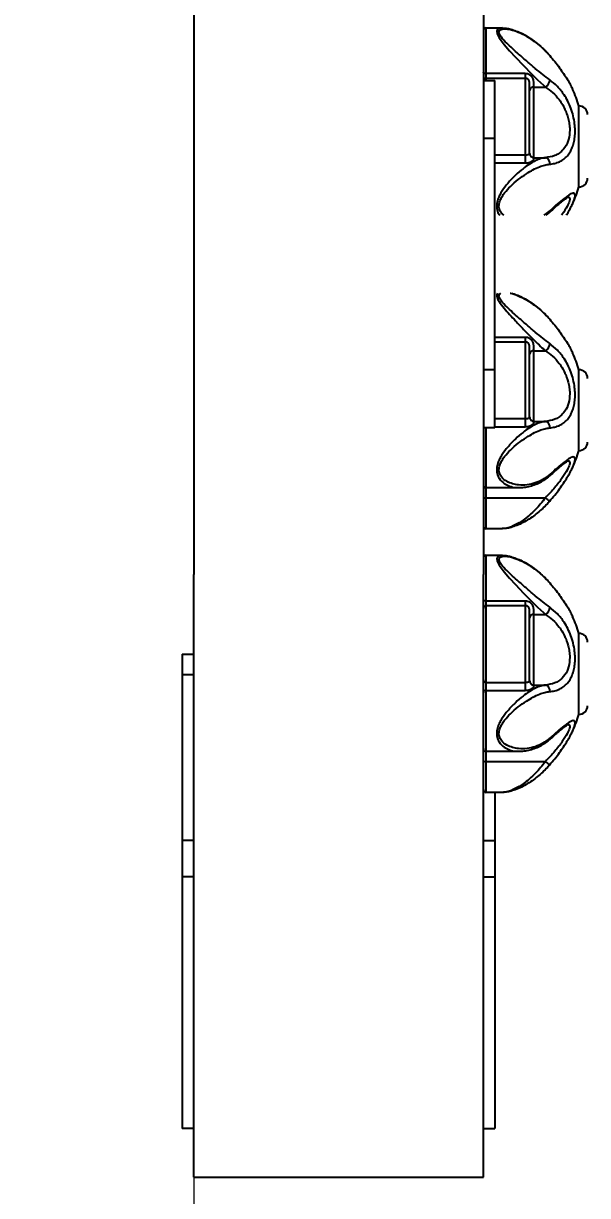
# Model space of a CAD drawing. Header units: millimetres. Extents: x -3041 to 2447, y -2670 to 2376.
# Drawn here: x -811.4 to -616.5, y -518 to -112.8 of the extents above; entities that cross this region are included whole.
import ezdxf

# ---------------------------------------------------------------- set-up
doc = ezdxf.new("R2010")
doc.units = ezdxf.units.MM
for name, color, linetype in [('DIKOM_ОБЪЕКТ', 7, 'Continuous'), ('DIKOM_РАЗМЕР_ЗОНА', 7, 'Continuous'), ('DIKOM_РАЗМЕР_ОБЪЕКТА', 7, 'Continuous')]:
    doc.layers.add(name, color=color, linetype=linetype)
doc.styles.add('style1', font='arial.ttf', dxfattribs={"width": 0.8})
doc.dimstyles.new('1-50', dxfattribs={"dimtxt": 300, "dimasz": 200, "dimexe": 100, "dimexo": 0, "dimgap": 100, "dimtad": 1, "dimdec": 0, "dimtxsty": 'style1', "dimcen": 0, "dimclrd": 7, "dimclre": 7, "dimadec": 1, "dimazin": 2, "dimtfac": 1, "dimtdec": 0, "dimtmove": 0, "dimatfit": 3, "dimfxl": 0, "dimlwd": 25, "dimlwe": 18, "dimarcsym": 0})

# ---------------------------------------------------------------- blocks, each defined once
blk = doc.blocks.new('*D2')
at = {"layer": 'Defpoints', "color": 0, "transparency": 16777216}
for p in [(-752.5, 875.66), (-1028.27, -524.34), (-752.5, -524.34)]:
    blk.add_point(p, dxfattribs=at)
at = {"layer": 'DIKOM_РАЗМЕР_ОБЪЕКТА', "color": 7, "lineweight": 18, "transparency": 16777216}
for p, q in [((-752.5, 875.66), (-1128.27, 875.66)), ((-752.5, -524.34), (-1128.27, -524.34))]:
    blk.add_line(p, q, dxfattribs=at)
at = {"layer": 'DIKOM_РАЗМЕР_ОБЪЕКТА', "color": 7, "lineweight": 25, "transparency": 16777216}
blk.add_line((-1028.27, 675.66), (-1028.27, -324.34), dxfattribs=at)
at = {"layer": 'DIKOM_РАЗМЕР_ОБЪЕКТА', "color": 7, "transparency": 16777216}
for points in [[(-1061.6, 675.66), (-994.93, 675.66), (-1028.27, 875.66)], [(-1061.6, -324.34), (-994.93, -324.34), (-1028.27, -524.34)]]:
    blk.add_solid(points, dxfattribs=at)
at = {"layer": 'DIKOM_РАЗМЕР_ОБЪЕКТА', "color": 0, "transparency": 16777216, "insert": (-1281.44, 175.66), "char_height": 300, "attachment_point": 5, "rotation": 90, "style": 'style1'}
blk.add_mtext('1400', dxfattribs=at)
blk = doc.blocks.new('*D3')
at = {"layer": 'Defpoints', "color": 0, "transparency": 16777216}
for p in [(-752.5, 77), (947.5, 41.41), (947.5, -1132.49)]:
    blk.add_point(p, dxfattribs=at)
at = {"layer": 'DIKOM_РАЗМЕР_ОБЪЕКТА', "color": 7, "lineweight": 18, "transparency": 16777216}
for p, q in [((-752.5, 77), (-752.5, -1232.49)), ((947.5, 41.41), (947.5, -1232.49))]:
    blk.add_line(p, q, dxfattribs=at)
at = {"layer": 'DIKOM_РАЗМЕР_ОБЪЕКТА', "color": 7, "lineweight": 25, "transparency": 16777216}
blk.add_line((-552.5, -1132.49), (747.5, -1132.49), dxfattribs=at)
at = {"layer": 'DIKOM_РАЗМЕР_ОБЪЕКТА', "color": 7, "transparency": 16777216}
for points in [[(-552.5, -1099.15), (-552.5, -1165.82), (-752.5, -1132.49)], [(747.5, -1099.15), (747.5, -1165.82), (947.5, -1132.49)]]:
    blk.add_solid(points, dxfattribs=at)
at = {"layer": 'DIKOM_РАЗМЕР_ОБЪЕКТА', "color": 0, "transparency": 16777216, "insert": (97.5, -879.31), "char_height": 300, "attachment_point": 5, "style": 'style1'}
blk.add_mtext('1700', dxfattribs=at)
blk = doc.blocks.new('*D0')
at = {"layer": 'Defpoints', "color": 0, "transparency": 16777216}
for p in [(-287.9, 2375.66), (-2590.77, -2024.34), (-287.9, -2024.34)]:
    blk.add_point(p, dxfattribs=at)
at = {"layer": 'DIKOM_РАЗМЕР_ЗОНА', "color": 7, "lineweight": 18, "transparency": 16777216}
for p, q in [((-287.9, 2375.66), (-2690.77, 2375.66)), ((-287.9, -2024.34), (-2690.77, -2024.34))]:
    blk.add_line(p, q, dxfattribs=at)
at = {"layer": 'DIKOM_РАЗМЕР_ЗОНА', "color": 7, "lineweight": 25, "transparency": 16777216}
blk.add_line((-2590.77, 2175.66), (-2590.77, -1824.34), dxfattribs=at)
at = {"layer": 'DIKOM_РАЗМЕР_ЗОНА', "color": 7, "transparency": 16777216}
for points in [[(-2624.1, 2175.66), (-2557.43, 2175.66), (-2590.77, 2375.66)], [(-2624.1, -1824.34), (-2557.43, -1824.34), (-2590.77, -2024.34)]]:
    blk.add_solid(points, dxfattribs=at)
at = {"layer": 'DIKOM_РАЗМЕР_ЗОНА', "color": 0, "transparency": 16777216, "insert": (-2843.94, 175.66), "char_height": 300, "attachment_point": 5, "rotation": 90, "style": 'style1'}
blk.add_mtext('4400', dxfattribs=at)
blk = doc.blocks.new('*D1')
at = {"layer": 'Defpoints', "color": 0, "transparency": 16777216}
for p in [(-2252.5, 10.19), (2447.5, 10.19), (2447.5, -2570.49)]:
    blk.add_point(p, dxfattribs=at)
at = {"layer": 'DIKOM_РАЗМЕР_ЗОНА', "color": 7, "lineweight": 18, "transparency": 16777216}
for p, q in [((-2252.5, 10.19), (-2252.5, -2670.49)), ((2447.5, 10.19), (2447.5, -2670.49))]:
    blk.add_line(p, q, dxfattribs=at)
at = {"layer": 'DIKOM_РАЗМЕР_ЗОНА', "color": 7, "lineweight": 25, "transparency": 16777216}
blk.add_line((-2052.5, -2570.49), (2247.5, -2570.49), dxfattribs=at)
at = {"layer": 'DIKOM_РАЗМЕР_ЗОНА', "color": 7, "transparency": 16777216}
for points in [[(-2052.5, -2537.15), (-2052.5, -2603.82), (-2252.5, -2570.49)], [(2247.5, -2537.15), (2247.5, -2603.82), (2447.5, -2570.49)]]:
    blk.add_solid(points, dxfattribs=at)
at = {"layer": 'DIKOM_РАЗМЕР_ЗОНА', "color": 0, "transparency": 16777216, "insert": (97.5, -2317.31), "char_height": 300, "attachment_point": 5, "style": 'style1'}
blk.add_mtext('4700', dxfattribs=at)

msp = doc.modelspace()

# ---------------------------------------------------------------- linework, layer by layer
at = {"layer": 'DIKOM_ОБЪЕКТ'}
for p, q in [((-752.5, 172), (-752.5, -303.33)), ((-652.5, 172), (-652.5, -303.33)), ((-651.5, -114.38), (-645.98, -114.38)), ((-651.5, -130.18), (-651.5, -114.38)), ((-652.5, -132.6), (-648.5, -132.6)), ((-638, -130.18), (-651.5, -130.18)), ((-651.5, -131.75), (-651.5, -130.18)), ((-651.5, -131.75), (-638, -131.75)), ((-651.5, -132.6), (-651.5, -131.75)), ((-648.5, -152.6), (-648.5, -132.6)), ((-638, -130.18), (-638, -131.75)), ((-638, -131.75), (-638, -158.4)), ((-636.5, -157.77), (-636.5, -133.25)), ((-635, -134.82), (-631.07, -134.82)), ((-635, -159.24), (-635, -134.82)), ((-619.5, -169.36), (-619.5, -141.36)), ((-648.5, -152.6), (-652.5, -152.6)), ((-648.5, -232.6), (-648.5, -152.6)), ((-638, -158.4), (-648.5, -158.4)), ((-648.5, -161.07), (-638, -161.07)), ((-638, -158.4), (-638, -161.07)), ((-635, -159.24), (-631.07, -159.24)), ((-629.57, -177.61), (-631.62, -179.1)), ((-629.75, -178.18), (-630.91, -179.1)), ((-638, -221.34), (-648.5, -221.34)), ((-638, -221.34), (-638, -222.91)), ((-648.5, -222.91), (-638, -222.91)), ((-638, -222.91), (-638, -249.56)), ((-636.5, -248.92), (-636.5, -224.41)), ((-635, -225.97), (-631.07, -225.97)), ((-635, -250.39), (-635, -225.97)), ((-648.5, -232.6), (-652.5, -232.6)), ((-648.5, -252.6), (-648.5, -232.6)), ((-619.5, -260.52), (-619.5, -232.52)), ((-638, -249.56), (-648.5, -249.56)), ((-638, -249.56), (-638, -252.22)), ((-635, -250.39), (-631.07, -250.39)), ((-648.5, -252.6), (-652.5, -252.6)), ((-651.5, -273.36), (-651.5, -252.6)), ((-648.5, -252.22), (-638, -252.22)), ((-640.07, -273.36), (-651.5, -273.36)), ((-651.5, -276.8), (-651.5, -273.36)), ((-651.5, -276.8), (-631.07, -276.8)), ((-651.5, -287.49), (-651.5, -276.8)), ((-629.58, -277.97), (-629.86, -278.29)), ((-629.57, -277.96), (-629.57, -277.98)), ((-645.98, -287.49), (-651.5, -287.49)), ((-651.5, -296.69), (-645.98, -296.69)), ((-651.5, -312.49), (-651.5, -296.69)), ((-752.5, -511.66), (-752.5, -303.33)), ((-652.5, -511.66), (-652.5, -303.33)), ((-638, -312.49), (-651.5, -312.49)), ((-651.5, -314.06), (-651.5, -312.49)), ((-651.5, -314.06), (-638, -314.06)), ((-651.5, -340.71), (-651.5, -314.06)), ((-638, -312.49), (-638, -314.06)), ((-638, -314.06), (-638, -340.71)), ((-636.5, -340.07), (-636.5, -315.56)), ((-635, -317.13), (-631.07, -317.13)), ((-635, -341.54), (-635, -317.13)), ((-619.5, -351.67), (-619.5, -323.67)), ((-756.5, -330.91), (-752.5, -330.91)), ((-756.5, -330.91), (-756.5, -337.97)), ((-752.5, -337.97), (-756.5, -337.97)), ((-756.5, -337.97), (-756.5, -395.32)), ((-638, -340.71), (-651.5, -340.71)), ((-651.5, -343.37), (-651.5, -340.71)), ((-651.5, -343.37), (-638, -343.37)), ((-651.5, -364.51), (-651.5, -343.37)), ((-638, -340.71), (-638, -343.37)), ((-635, -341.54), (-631.07, -341.54)), ((-640.07, -364.51), (-651.5, -364.51)), ((-651.5, -367.95), (-651.5, -364.51)), ((-651.5, -367.95), (-631.07, -367.95)), ((-651.5, -378.65), (-651.5, -367.95)), ((-629.58, -369.12), (-629.86, -369.44)), ((-629.57, -369.11), (-629.57, -369.13)), ((-645.98, -378.65), (-651.5, -378.65)), ((-648.5, -378.65), (-648.5, -395.32)), ((-752.5, -395.32), (-756.5, -395.32)), ((-756.5, -395.32), (-756.5, -407.82)), ((-652.5, -395.32), (-648.5, -395.32)), ((-648.5, -395.32), (-648.5, -407.82)), ((-752.5, -407.82), (-756.5, -407.82)), ((-756.5, -407.82), (-756.5, -494.86)), ((-652.5, -407.82), (-648.5, -407.82)), ((-648.5, -407.82), (-648.5, -494.86)), ((-752.5, -494.86), (-756.5, -494.86)), ((-652.5, -494.86), (-648.5, -494.86)), ((-752.5, -511.66), (-652.5, -511.66))]:
    msp.add_line(p, q, dxfattribs=at)
for points in [[(-645.98, -114.39), (-645.99, -114.38), (-646.84, -114.48), (-647.49, -114.79), (-647.86, -115.44), (-647.75, -116.41), (-647.06, -117.79), (-645.29, -120.14), (-643.41, -122.3), (-641.38, -124.5), (-638.6, -127.43), (-635.83, -130.27), (-633.75, -132.34), (-631.77, -134.2), (-631.07, -134.82), (-631.07, -134.82)], [(-651.5, -130.18), (-651.7, -130.18), (-651.88, -130.16), (-652.06, -130.12), (-652.21, -130.07), (-652.33, -130.02), (-652.42, -129.95), (-652.48, -129.88), (-652.5, -129.81)], [(-645.98, -296.69), (-645.99, -296.69), (-646.84, -296.79), (-647.49, -297.09), (-647.86, -297.75), (-647.75, -298.72), (-647.06, -300.09), (-645.29, -302.45), (-643.41, -304.61), (-641.38, -306.8), (-638.6, -309.74), (-635.83, -312.58), (-633.75, -314.64), (-631.77, -316.5), (-631.07, -317.13), (-631.07, -317.13)], [(-651.5, -312.49), (-651.7, -312.48), (-651.88, -312.46), (-652.06, -312.43), (-652.21, -312.38), (-652.33, -312.32), (-652.42, -312.26), (-652.48, -312.19), (-652.5, -312.11)]]:
    msp.add_lwpolyline(points, dxfattribs=at)
for centre, radius, start, end in [((-651.5, -115.38), 1, 90, 180), ((-651.5, -132.75), 1, 90, 171.0973), ((-638, -133.25), 1.5, 0, 90), ((-632.52, -132.25), 2.95, 299.4916, 358.8424), ((-635.15, -136.18), 1.36, 83.7472, 171.9574), ((-665.74, -155.36), 48.32, 16.8432, 24.1723), ((-619.5, -144.36), 3, 0, 90), ((-635, -157.74), 1.5, 180.0622, 270.0746), ((-631.52, -161.16), 1.98, 350.5658, 76.7526), ((-665.74, -155.36), 48.32, 335.8167, 343.1568), ((-619.5, -166.36), 3, 270, 0), ((-630.22, -177.73), 0.656, 316.1056, 10.7503), ((-638, -224.41), 1.5, 0, 90), ((-635.15, -227.33), 1.36, 83.7544, 171.9558), ((-632.52, -223.4), 2.95, 299.4871, 358.8444), ((-665.74, -246.52), 48.32, 16.8432, 24.1723), ((-619.5, -235.52), 3, 0, 90), ((-635, -248.89), 1.5, 180.0648, 270.0674), ((-631.52, -252.31), 1.98, 350.567, 76.7542), ((-651.76, -253.06), 0.743, 141.2652, 179.5686), ((-619.5, -257.52), 3, 270, 0), ((-665.74, -246.52), 48.32, 335.8167, 343.1568), ((-630.22, -268.88), 0.656, 316.1108, 10.745), ((-651.5, -272.36), 1, 180, 270), ((-651.75, -273.16), 3.64, 258.1, 273.9074), ((-625.38, -271.11), 8.05, 224.9886, 238.6231), ((-651.5, -286.49), 1, 180, 270), ((-651.5, -297.69), 1, 90, 180), ((-651.5, -315.06), 1, 90, 180), ((-638, -315.56), 1.5, 0, 90), ((-632.52, -314.56), 2.95, 299.4916, 358.8424), ((-635.15, -318.48), 1.36, 83.7472, 171.9574), ((-665.74, -337.67), 48.32, 16.8432, 24.1723), ((-619.5, -326.67), 3, 0, 90), ((-651.53, -339.74), 0.97, 181.9187, 271.7965), ((-635, -340.04), 1.5, 180.0622, 270.0746), ((-651.57, -344.3), 0.93, 85.4102, 174.5388), ((-631.52, -343.47), 1.98, 350.5658, 76.7526), ((-665.74, -337.67), 48.32, 335.8167, 343.1568), ((-619.5, -348.67), 3, 270, 0), ((-630.22, -360.03), 0.655, 316.092, 10.7638), ((-651.5, -363.51), 1, 180, 270), ((-651.75, -364.32), 3.64, 258.0891, 273.9319), ((-625.38, -362.26), 8.04, 224.985, 238.6266), ((-651.5, -377.65), 1, 180, 270)]:
    msp.add_arc(centre, radius, start, end, dxfattribs=at)
for points, knots in [([(-629.57, -132.31), (-630.35, -131.73), (-631.94, -130.55), (-634.59, -128.36), (-637.41, -125.97), (-640.07, -123.66), (-642.44, -121.54), (-644.51, -119.6), (-646.16, -117.86), (-647.05, -116.47), (-647.18, -115.56), (-646.77, -115.02), (-646.05, -114.75), (-644.88, -114.65), (-643.01, -114.91), (-640.44, -115.74), (-637.81, -117.05), (-635.33, -118.64), (-633.21, -120.3), (-631.27, -122.07), (-630.14, -123.3), (-629.57, -123.92)], [0, 0, 0, 0, 0.064239, 0.13084, 0.201631, 0.274497, 0.327183, 0.381032, 0.439863, 0.476982, 0.508659, 0.540204, 0.568265, 0.597415, 0.653879, 0.722042, 0.792381, 0.84876, 0.906207, 0.952674, 1, 1, 1, 1]), ([(-645.97, -114.4), (-645.65, -114.41), (-644.81, -114.42), (-643.35, -114.71), (-641.55, -115.25), (-639.58, -116.08), (-637.5, -117.19), (-635.41, -118.56), (-633.37, -120.14), (-631.53, -121.81), (-630.27, -123.08), (-629.68, -123.79), (-629.57, -123.92)], [0, 0, 0, 0, 0.061411, 0.157119, 0.264511, 0.382219, 0.504295, 0.630629, 0.754842, 0.87501, 0.977268, 1, 1, 1, 1]), ([(-629.57, -123.92), (-628.98, -124.61), (-627.79, -126), (-626.18, -128.11), (-624.72, -130.19), (-623.5, -132.1), (-622.52, -133.82), (-621.92, -134.97), (-621.71, -135.5), (-621.67, -135.58)], [0, 0, 0, 0, 0.173012, 0.348399, 0.512987, 0.680684, 0.82532, 0.973064, 1, 1, 1, 1]), ([(-635, -134.82), (-635, -134.53), (-635, -133.77), (-635.06, -132.52), (-635.61, -131.36), (-636.32, -130.66), (-637.14, -130.25), (-637.73, -130.2), (-638, -130.18)], [0, 0, 0, 0, 0.180588, 0.468928, 0.634812, 0.76035, 0.89196, 1, 1, 1, 1]), ([(-629.57, -161.48), (-628.98, -161.41), (-627.78, -161.26), (-626.17, -160.68), (-624.71, -159.81), (-623.5, -158.68), (-622.51, -157.3), (-621.75, -155.75), (-621.2, -153.99), (-620.86, -152.02), (-620.76, -149.83), (-620.92, -147.38), (-621.4, -144.78), (-622.21, -142.15), (-623.29, -139.7), (-624.81, -137.09), (-626.87, -134.48), (-628.67, -133.03), (-629.57, -132.31)], [0, 0, 0, 0, 0.06271, 0.125387, 0.185202, 0.244979, 0.297606, 0.350205, 0.400564, 0.450905, 0.505208, 0.559513, 0.622101, 0.684743, 0.746869, 0.809049, 0.904432, 1, 1, 1, 1]), ([(-631.07, -134.82), (-630.21, -135.42), (-628.5, -136.61), (-626.52, -138.79), (-625.05, -140.99), (-623.81, -143.44), (-623.11, -145.71), (-622.74, -147.88), (-622.62, -149.48), (-622.75, -151.9), (-623.5, -154.58), (-624.91, -156.62), (-626.42, -157.84), (-628.29, -158.84), (-629.95, -159.08), (-631.07, -159.24)], [0, 0, 0, 0, 0.097865, 0.195515, 0.257696, 0.319805, 0.41862, 0.442432, 0.495241, 0.548049, 0.64621, 0.750369, 0.81079, 0.87126, 1, 1, 1, 1]), ([(-636.5, -157.74), (-636.5, -157.79), (-636.49, -157.88), (-636.57, -158.02), (-636.84, -158.18), (-637.18, -158.3), (-637.47, -158.36), (-637.74, -158.4), (-637.88, -158.4), (-638, -158.4)], [0, 0, 0, 0, 0.346315, 0.62891, 0.774562, 0.860218, 0.932933, 0.945105, 1, 1, 1, 1]), ([(-631.07, -159.24), (-631.6, -159.32), (-632.68, -159.5), (-634.52, -160.26), (-636.57, -161.41), (-638.92, -163.1), (-641.47, -165.3), (-643.95, -167.89), (-645.75, -170.25), (-646.87, -172.17), (-647.56, -173.79), (-647.96, -175.56), (-647.8, -177.33), (-647.38, -178.58), (-646.91, -179.03), (-646.84, -179.1)], [0, 0, 0, 0, 0.080636, 0.163134, 0.259691, 0.358553, 0.475506, 0.59658, 0.695579, 0.746659, 0.799227, 0.858399, 0.918293, 0.987051, 1, 1, 1, 1]), ([(-645.43, -179.1), (-645.72, -178.89), (-646.42, -178.38), (-647.04, -177.11), (-647.18, -175.54), (-646.77, -174.02), (-646.05, -172.63), (-644.88, -170.97), (-643.01, -168.95), (-640.44, -166.73), (-637.81, -164.84), (-635.33, -163.37), (-633.21, -162.38), (-631.27, -161.72), (-630.14, -161.56), (-629.57, -161.48)], [0, 0, 0, 0, 0.044615, 0.107927, 0.161959, 0.215759, 0.263624, 0.313342, 0.409647, 0.52591, 0.645879, 0.742041, 0.840025, 0.91928, 1, 1, 1, 1]), ([(-638, -161.07), (-637.72, -161.05), (-637.17, -161.03), (-636.42, -160.82), (-635.75, -160.5), (-635.17, -160.01), (-634.98, -159.46), (-634.99, -159.31), (-635, -159.24)], [0, 0, 0, 0, 0.112918, 0.223041, 0.332853, 0.486508, 0.731941, 1, 1, 1, 1]), ([(-623.05, -172.83), (-623.04, -172.83), (-623.01, -172.83), (-623.21, -172.9), (-623.61, -173.13), (-624.26, -173.56), (-625.12, -174.22), (-626.22, -175.11), (-627.54, -176.24), (-628.73, -177.29), (-629.52, -177.98), (-629.76, -178.2)], [0, 0, 0, 0, 0.023939, 0.10874, 0.209435, 0.323453, 0.455008, 0.599464, 0.756446, 0.925628, 1, 1, 1, 1]), ([(-620.9, -173), (-620.85, -172.72), (-620.75, -172.13), (-620.92, -171.62), (-621.4, -171.44), (-622.2, -171.71), (-623.28, -172.35), (-624.79, -173.48), (-626.85, -175.2), (-628.65, -176.8), (-629.57, -177.61)], [0, 0, 0, 0, 0.091223, 0.19244, 0.30498, 0.422036, 0.534416, 0.649927, 0.821574, 1, 1, 1, 1]), ([(-623.27, -172.94), (-623.15, -172.91), (-622.94, -172.85), (-622.76, -173.04), (-622.61, -173.37), (-622.75, -174.3), (-623.51, -176.05), (-624.61, -177.9), (-625.4, -178.98), (-625.49, -179.1)], [0, 0, 0, 0, 0.075429, 0.139298, 0.278336, 0.422626, 0.685911, 0.965299, 1, 1, 1, 1]), ([(-623.82, -179.1), (-623.71, -178.92), (-623.22, -178.16), (-622.52, -176.9), (-621.75, -175.39), (-621.22, -174.11), (-620.94, -173.31), (-620.9, -173.02), (-620.9, -173)], [0, 0, 0, 0, 0.072054, 0.302538, 0.537975, 0.758074, 0.983871, 1, 1, 1, 1]), ([(-647.58, -206.1), (-647.69, -206.25), (-647.97, -206.6), (-647.81, -207.58), (-647, -209.17), (-645.42, -211.19), (-643.43, -213.45), (-641.16, -215.9), (-638.6, -218.6), (-636.02, -221.25), (-633.74, -223.52), (-632.16, -225.02), (-631.3, -225.77), (-631.07, -225.97)], [0, 0, 0, 0, 0.047981, 0.111948, 0.185383, 0.297615, 0.396022, 0.494599, 0.62606, 0.757511, 0.859706, 0.961816, 1, 1, 1, 1]), ([(-629.57, -223.46), (-630.35, -222.88), (-631.94, -221.7), (-634.59, -219.52), (-637.41, -217.12), (-640.07, -214.81), (-642.44, -212.69), (-644.51, -210.76), (-646.16, -209.02), (-647.05, -207.62), (-647.17, -206.73), (-646.88, -206.25), (-646.53, -206.13), (-646.44, -206.1)], [0, 0, 0, 0, 0.11655, 0.237384, 0.365819, 0.498017, 0.593605, 0.691301, 0.798037, 0.865385, 0.92286, 0.980088, 1, 1, 1, 1]), ([(-643.18, -206.1), (-643.16, -206.1), (-642.33, -206.2), (-640.42, -206.94), (-637.81, -208.19), (-635.33, -209.8), (-633.21, -211.45), (-631.27, -213.22), (-630.14, -214.45), (-629.57, -215.07)], [0, 0, 0, 0, 0.004471, 0.20053, 0.402837, 0.564998, 0.730229, 0.863883, 1, 1, 1, 1]), ([(-642.67, -206.1), (-642.32, -206.2), (-641.31, -206.49), (-639.58, -207.24), (-637.5, -208.34), (-635.41, -209.71), (-633.37, -211.29), (-631.53, -212.97), (-630.27, -214.24), (-629.68, -214.94), (-629.57, -215.07)], [0, 0, 0, 0, 0.079584, 0.226894, 0.379664, 0.53776, 0.693205, 0.843588, 0.971557, 1, 1, 1, 1]), ([(-629.57, -215.07), (-628.98, -215.76), (-627.79, -217.15), (-626.18, -219.26), (-624.72, -221.34), (-623.5, -223.25), (-622.52, -224.98), (-621.92, -226.13), (-621.71, -226.65), (-621.67, -226.73)], [0, 0, 0, 0, 0.173017, 0.348395, 0.512984, 0.680686, 0.825316, 0.973064, 1, 1, 1, 1]), ([(-635, -225.97), (-635, -225.68), (-635, -224.92), (-635.06, -223.68), (-635.61, -222.51), (-636.32, -221.81), (-637.14, -221.4), (-637.73, -221.36), (-638, -221.34)], [0, 0, 0, 0, 0.180602, 0.468922, 0.634808, 0.760347, 0.891958, 1, 1, 1, 1]), ([(-631.07, -225.97), (-630.21, -226.57), (-628.5, -227.77), (-626.52, -229.94), (-625.05, -232.14), (-623.81, -234.6), (-623.11, -236.87), (-622.74, -239.04), (-622.62, -240.64), (-622.75, -243.05), (-623.5, -245.73), (-624.91, -247.77), (-626.42, -248.99), (-628.29, -249.99), (-629.95, -250.23), (-631.07, -250.39)], [0, 0, 0, 0, 0.097866, 0.195514, 0.257694, 0.319806, 0.418622, 0.442433, 0.495243, 0.548052, 0.646209, 0.750368, 0.810789, 0.871258, 1, 1, 1, 1]), ([(-629.57, -252.64), (-628.98, -252.56), (-627.78, -252.41), (-626.17, -251.83), (-624.71, -250.96), (-623.5, -249.83), (-622.51, -248.45), (-621.75, -246.9), (-621.2, -245.14), (-620.86, -243.17), (-620.76, -240.98), (-620.92, -238.53), (-621.4, -235.93), (-622.21, -233.3), (-623.29, -230.85), (-624.81, -228.24), (-626.87, -225.63), (-628.67, -224.19), (-629.57, -223.46)], [0, 0, 0, 0, 0.062711, 0.125389, 0.185204, 0.244978, 0.297607, 0.350204, 0.400565, 0.450905, 0.505209, 0.559516, 0.622101, 0.684743, 0.746869, 0.809049, 0.904432, 1, 1, 1, 1]), ([(-631.07, -250.39), (-631.6, -250.48), (-632.68, -250.65), (-634.52, -251.41), (-636.57, -252.56), (-638.92, -254.25), (-641.47, -256.45), (-643.95, -259.04), (-645.75, -261.41), (-646.87, -263.33), (-647.56, -264.95), (-647.95, -266.7), (-647.82, -268.51), (-646.99, -270.39), (-645.43, -271.87), (-643.43, -272.85), (-641.65, -273.34), (-640.5, -273.29), (-640.05, -273.27)], [0, 0, 0, 0, 0.060388, 0.122171, 0.194486, 0.268526, 0.356112, 0.446788, 0.520931, 0.559186, 0.598552, 0.64287, 0.687726, 0.739218, 0.817919, 0.885971, 0.956043, 1, 1, 1, 1]), ([(-636.5, -248.89), (-636.5, -248.94), (-636.49, -249.03), (-636.57, -249.17), (-636.84, -249.33), (-637.18, -249.45), (-637.47, -249.52), (-637.74, -249.55), (-637.88, -249.55), (-638, -249.56)], [0, 0, 0, 0, 0.346303, 0.6289, 0.774557, 0.860214, 0.932941, 0.945104, 1, 1, 1, 1]), ([(-638, -252.22), (-637.72, -252.21), (-637.17, -252.18), (-636.42, -251.97), (-635.75, -251.66), (-635.17, -251.16), (-634.98, -250.62), (-634.99, -250.47), (-635, -250.39)], [0, 0, 0, 0, 0.11292, 0.223041, 0.332861, 0.486513, 0.731955, 1, 1, 1, 1]), ([(-629.57, -268.76), (-630.35, -269.37), (-631.94, -270.62), (-634.59, -271.79), (-637.41, -272.45), (-640.07, -272.47), (-642.44, -272.01), (-644.51, -271.17), (-646.16, -269.9), (-647.05, -268.27), (-647.18, -266.69), (-646.77, -265.17), (-646.05, -263.78), (-644.88, -262.12), (-643.01, -260.1), (-640.44, -257.88), (-637.81, -255.99), (-635.33, -254.52), (-633.21, -253.54), (-631.27, -252.87), (-630.14, -252.72), (-629.57, -252.64)], [0, 0, 0, 0, 0.064239, 0.13084, 0.201631, 0.274496, 0.327182, 0.381031, 0.439862, 0.476983, 0.50866, 0.540205, 0.568266, 0.597415, 0.653878, 0.722043, 0.792382, 0.84876, 0.906207, 0.952675, 1, 1, 1, 1]), ([(-620.9, -264.16), (-620.85, -263.88), (-620.75, -263.28), (-620.92, -262.77), (-621.4, -262.6), (-622.2, -262.86), (-623.28, -263.51), (-624.79, -264.63), (-626.85, -266.35), (-628.65, -267.95), (-629.57, -268.76)], [0, 0, 0, 0, 0.091227, 0.192445, 0.304979, 0.422035, 0.534419, 0.649923, 0.82157, 1, 1, 1, 1]), ([(-623.27, -264.09), (-623.15, -264.06), (-622.94, -264.01), (-622.76, -264.19), (-622.61, -264.53), (-622.75, -265.45), (-623.5, -267.19), (-624.9, -269.47), (-626.42, -271.55), (-628.29, -273.9), (-629.95, -275.63), (-631.07, -276.8)], [0, 0, 0, 0, 0.046137, 0.085199, 0.170248, 0.258504, 0.419546, 0.590435, 0.688621, 0.78878, 1, 1, 1, 1]), ([(-623.05, -263.99), (-623.04, -263.99), (-623.01, -263.98), (-623.21, -264.05), (-623.61, -264.28), (-624.26, -264.71), (-625.12, -265.37), (-626.22, -266.26), (-627.54, -267.39), (-628.73, -268.44), (-629.52, -269.14), (-629.76, -269.35)], [0, 0, 0, 0, 0.023931, 0.108739, 0.209429, 0.323448, 0.455007, 0.599458, 0.75644, 0.925623, 1, 1, 1, 1]), ([(-629.57, -277.96), (-628.98, -277.27), (-627.79, -275.88), (-626.18, -273.77), (-624.72, -271.69), (-623.51, -269.78), (-622.51, -268.04), (-621.75, -266.54), (-621.22, -265.26), (-620.94, -264.46), (-620.9, -264.17), (-620.9, -264.16)], [0, 0, 0, 0, 0.13699, 0.275849, 0.406164, 0.538946, 0.653463, 0.770442, 0.8798, 0.991986, 1, 1, 1, 1]), ([(-629.75, -269.34), (-630.25, -269.75), (-631.29, -270.61), (-633.02, -271.64), (-634.9, -272.49), (-636.92, -273.06), (-638.65, -273.35), (-639.71, -273.33), (-640.05, -273.32)], [0, 0, 0, 0, 0.160969, 0.335406, 0.518215, 0.707913, 0.903396, 1, 1, 1, 1]), ([(-631.07, -276.8), (-631.61, -277.51), (-632.68, -278.92), (-634.54, -280.97), (-636.58, -282.91), (-638.95, -284.76), (-641.49, -286.28), (-643.97, -287.29), (-645.34, -287.43), (-645.95, -287.49)], [0, 0, 0, 0, 0.117586, 0.235254, 0.376136, 0.517075, 0.688839, 0.860364, 1, 1, 1, 1]), ([(-629.86, -278.29), (-630.03, -278.48), (-630.7, -279.24), (-632, -280.51), (-633.76, -282.06), (-635.68, -283.51), (-637.72, -284.82), (-639.84, -285.92), (-641.9, -286.76), (-643.77, -287.26), (-645.09, -287.5), (-645.78, -287.47), (-645.94, -287.47)], [0, 0, 0, 0, 0.03526, 0.141735, 0.254392, 0.373326, 0.497111, 0.624617, 0.754442, 0.867276, 0.968063, 1, 1, 1, 1]), ([(-629.57, -314.62), (-630.35, -314.04), (-631.94, -312.85), (-634.59, -310.67), (-637.41, -308.27), (-640.07, -305.96), (-642.44, -303.85), (-644.51, -301.91), (-646.16, -300.17), (-647.05, -298.78), (-647.18, -297.87), (-646.77, -297.33), (-646.05, -297.06), (-644.88, -296.96), (-643.01, -297.21), (-640.44, -298.05), (-637.81, -299.35), (-635.33, -300.95), (-633.21, -302.61), (-631.27, -304.38), (-630.14, -305.6), (-629.57, -306.22)], [0, 0, 0, 0, 0.064239, 0.130841, 0.201632, 0.274498, 0.327183, 0.381031, 0.439862, 0.476982, 0.50866, 0.540204, 0.568266, 0.597417, 0.65388, 0.722043, 0.792382, 0.84876, 0.906207, 0.952674, 1, 1, 1, 1]), ([(-645.97, -296.7), (-645.65, -296.71), (-644.81, -296.73), (-643.35, -297.02), (-641.55, -297.55), (-639.58, -298.39), (-637.5, -299.5), (-635.41, -300.86), (-633.37, -302.44), (-631.53, -304.12), (-630.27, -305.39), (-629.68, -306.09), (-629.57, -306.22)], [0, 0, 0, 0, 0.061411, 0.157119, 0.264511, 0.382221, 0.504297, 0.630629, 0.754845, 0.87501, 0.977268, 1, 1, 1, 1]), ([(-629.57, -306.22), (-628.98, -306.92), (-627.79, -308.31), (-626.18, -310.41), (-624.72, -312.49), (-623.5, -314.4), (-622.52, -316.13), (-621.92, -317.28), (-621.71, -317.8), (-621.67, -317.88)], [0, 0, 0, 0, 0.173018, 0.348396, 0.512983, 0.680684, 0.82532, 0.973058, 1, 1, 1, 1]), ([(-635, -317.13), (-635, -316.83), (-635, -316.08), (-635.06, -314.83), (-635.61, -313.66), (-636.32, -312.96), (-637.14, -312.56), (-637.73, -312.51), (-638, -312.49)], [0, 0, 0, 0, 0.180591, 0.468913, 0.634808, 0.760343, 0.891958, 1, 1, 1, 1]), ([(-629.57, -343.79), (-628.98, -343.72), (-627.78, -343.57), (-626.17, -342.99), (-624.71, -342.12), (-623.5, -340.98), (-622.51, -339.61), (-621.75, -338.06), (-621.2, -336.3), (-620.86, -334.32), (-620.76, -332.14), (-620.92, -329.68), (-621.4, -327.08), (-622.21, -324.45), (-623.29, -322), (-624.81, -319.39), (-626.87, -316.78), (-628.67, -315.34), (-629.57, -314.62)], [0, 0, 0, 0, 0.06271, 0.125389, 0.185202, 0.244979, 0.297606, 0.350203, 0.400564, 0.450907, 0.505209, 0.559514, 0.622102, 0.684742, 0.746868, 0.809051, 0.904432, 1, 1, 1, 1]), ([(-631.07, -317.13), (-630.21, -317.72), (-628.5, -318.92), (-626.52, -321.1), (-625.05, -323.29), (-623.81, -325.75), (-623.11, -328.02), (-622.74, -330.19), (-622.62, -331.79), (-622.75, -334.2), (-623.5, -336.89), (-624.91, -338.92), (-626.42, -340.14), (-628.29, -341.14), (-629.95, -341.38), (-631.07, -341.54)], [0, 0, 0, 0, 0.097866, 0.195514, 0.257695, 0.319808, 0.418623, 0.442432, 0.495244, 0.54805, 0.64621, 0.750369, 0.81079, 0.87126, 1, 1, 1, 1]), ([(-636.5, -340.04), (-636.5, -340.09), (-636.49, -340.18), (-636.57, -340.32), (-636.84, -340.49), (-637.18, -340.61), (-637.47, -340.67), (-637.74, -340.7), (-637.88, -340.71), (-638, -340.71)], [0, 0, 0, 0, 0.346317, 0.628914, 0.774549, 0.860205, 0.932935, 0.945105, 1, 1, 1, 1]), ([(-631.07, -341.54), (-631.6, -341.63), (-632.68, -341.81), (-634.52, -342.57), (-636.57, -343.72), (-638.92, -345.4), (-641.47, -347.61), (-643.95, -350.19), (-645.75, -352.56), (-646.87, -354.48), (-647.56, -356.1), (-647.95, -357.85), (-647.82, -359.67), (-646.99, -361.54), (-645.43, -363.03), (-643.43, -364), (-641.65, -364.49), (-640.5, -364.44), (-640.05, -364.42)], [0, 0, 0, 0, 0.060388, 0.122174, 0.194487, 0.268525, 0.356113, 0.446788, 0.52093, 0.559185, 0.598554, 0.64287, 0.687728, 0.739218, 0.817919, 0.885972, 0.956044, 1, 1, 1, 1]), ([(-629.57, -359.91), (-630.35, -360.53), (-631.94, -361.78), (-634.59, -362.95), (-637.41, -363.6), (-640.07, -363.62), (-642.44, -363.17), (-644.51, -362.33), (-646.16, -361.05), (-647.05, -359.43), (-647.18, -357.84), (-646.77, -356.33), (-646.05, -354.93), (-644.88, -353.27), (-643.01, -351.25), (-640.44, -349.03), (-637.81, -347.15), (-635.33, -345.68), (-633.21, -344.69), (-631.27, -344.02), (-630.14, -343.87), (-629.57, -343.79)], [0, 0, 0, 0, 0.064239, 0.13084, 0.201632, 0.274498, 0.327184, 0.381032, 0.439863, 0.476982, 0.508659, 0.540204, 0.568265, 0.597416, 0.653879, 0.722042, 0.792381, 0.84876, 0.906207, 0.952674, 1, 1, 1, 1]), ([(-638, -343.37), (-637.72, -343.36), (-637.17, -343.33), (-636.42, -343.13), (-635.75, -342.81), (-635.17, -342.31), (-634.98, -341.77), (-634.99, -341.62), (-635, -341.54)], [0, 0, 0, 0, 0.112918, 0.223041, 0.332853, 0.486509, 0.731957, 1, 1, 1, 1]), ([(-623.27, -355.25), (-623.15, -355.22), (-622.94, -355.16), (-622.76, -355.34), (-622.61, -355.68), (-622.75, -356.6), (-623.5, -358.35), (-624.9, -360.63), (-626.42, -362.7), (-628.29, -365.05), (-629.95, -366.78), (-631.07, -367.95)], [0, 0, 0, 0, 0.046132, 0.0852, 0.170249, 0.258502, 0.419545, 0.590438, 0.688624, 0.788782, 1, 1, 1, 1]), ([(-623.05, -355.14), (-623.04, -355.14), (-623.01, -355.13), (-623.21, -355.2), (-623.61, -355.43), (-624.26, -355.87), (-625.12, -356.52), (-626.22, -357.42), (-627.54, -358.55), (-628.73, -359.59), (-629.52, -360.29), (-629.76, -360.5)], [0, 0, 0, 0, 0.023939, 0.108739, 0.209427, 0.323445, 0.455007, 0.599463, 0.756445, 0.925627, 1, 1, 1, 1]), ([(-620.9, -355.31), (-620.85, -355.03), (-620.75, -354.44), (-620.92, -353.92), (-621.4, -353.75), (-622.2, -354.01), (-623.28, -354.66), (-624.79, -355.78), (-626.85, -357.51), (-628.65, -359.1), (-629.57, -359.91)], [0, 0, 0, 0, 0.091223, 0.192441, 0.304981, 0.422037, 0.534417, 0.649927, 0.821571, 1, 1, 1, 1]), ([(-629.57, -369.11), (-628.98, -368.42), (-627.79, -367.03), (-626.18, -364.92), (-624.72, -362.84), (-623.51, -360.94), (-622.51, -359.2), (-621.75, -357.69), (-621.22, -356.41), (-620.94, -355.61), (-620.9, -355.33), (-620.9, -355.31)], [0, 0, 0, 0, 0.136986, 0.275849, 0.406164, 0.538944, 0.653458, 0.770441, 0.879794, 0.991988, 1, 1, 1, 1]), ([(-629.75, -360.49), (-630.25, -360.9), (-631.29, -361.77), (-633.02, -362.79), (-634.9, -363.64), (-636.92, -364.21), (-638.65, -364.5), (-639.71, -364.48), (-640.05, -364.47)], [0, 0, 0, 0, 0.160969, 0.335412, 0.518214, 0.707917, 0.903395, 1, 1, 1, 1]), ([(-631.07, -367.95), (-631.61, -368.66), (-632.68, -370.08), (-634.54, -372.13), (-636.58, -374.06), (-638.95, -375.92), (-641.49, -377.43), (-643.97, -378.44), (-645.34, -378.58), (-645.95, -378.64)], [0, 0, 0, 0, 0.117586, 0.235259, 0.37614, 0.517077, 0.68884, 0.860363, 1, 1, 1, 1]), ([(-629.86, -369.44), (-630.03, -369.63), (-630.7, -370.4), (-632, -371.66), (-633.76, -373.22), (-635.68, -374.66), (-637.72, -375.97), (-639.84, -377.08), (-641.9, -377.91), (-643.77, -378.41), (-645.09, -378.65), (-645.78, -378.63), (-645.94, -378.62)], [0, 0, 0, 0, 0.03526, 0.141737, 0.254394, 0.373327, 0.497114, 0.624616, 0.754446, 0.867276, 0.968067, 1, 1, 1, 1])]:
    msp.add_open_spline(points, degree=3, knots=knots, dxfattribs=at)

# ---------------------------------------------------------------- dimensions: what is measured, and where the dimension line sits
at = {"layer": 'DIKOM_РАЗМЕР_ЗОНА'}
dim = msp.add_linear_dim(base=(-2590.77, -2024.34), p1=(-287.9, 2375.66), p2=(-287.9, -2024.34), angle=270, dimstyle='1-50', dxfattribs=at)
dim.commit()
dim.dimension.update_dxf_attribs({"geometry": '*D0', "text_midpoint": (-2590.77, 175.66), "dimtype": 160})
dim = msp.add_linear_dim(base=(2447.5, -2570.49), p1=(-2252.5, 10.19), p2=(2447.5, 10.19), dimstyle='1-50', dxfattribs=at)
dim.commit()
dim.dimension.update_dxf_attribs({"geometry": '*D1', "text_midpoint": (97.5, -2570.49), "dimtype": 160})
at = {"layer": 'DIKOM_РАЗМЕР_ОБЪЕКТА'}
dim = msp.add_linear_dim(base=(-1028.27, -524.34), p1=(-752.5, 875.66), p2=(-752.5, -524.34), angle=270, dimstyle='1-50', dxfattribs=at)
dim.commit()
dim.dimension.update_dxf_attribs({"geometry": '*D2', "text_midpoint": (-1028.27, 175.66), "dimtype": 160})
dim = msp.add_linear_dim(base=(947.5, -1132.49), p1=(-752.5, 77), p2=(947.5, 41.41), dimstyle='1-50', dxfattribs=at)
dim.commit()
dim.dimension.update_dxf_attribs({"geometry": '*D3', "text_midpoint": (97.5, -1132.49), "dimtype": 160})

doc.saveas('drawing.dxf')
